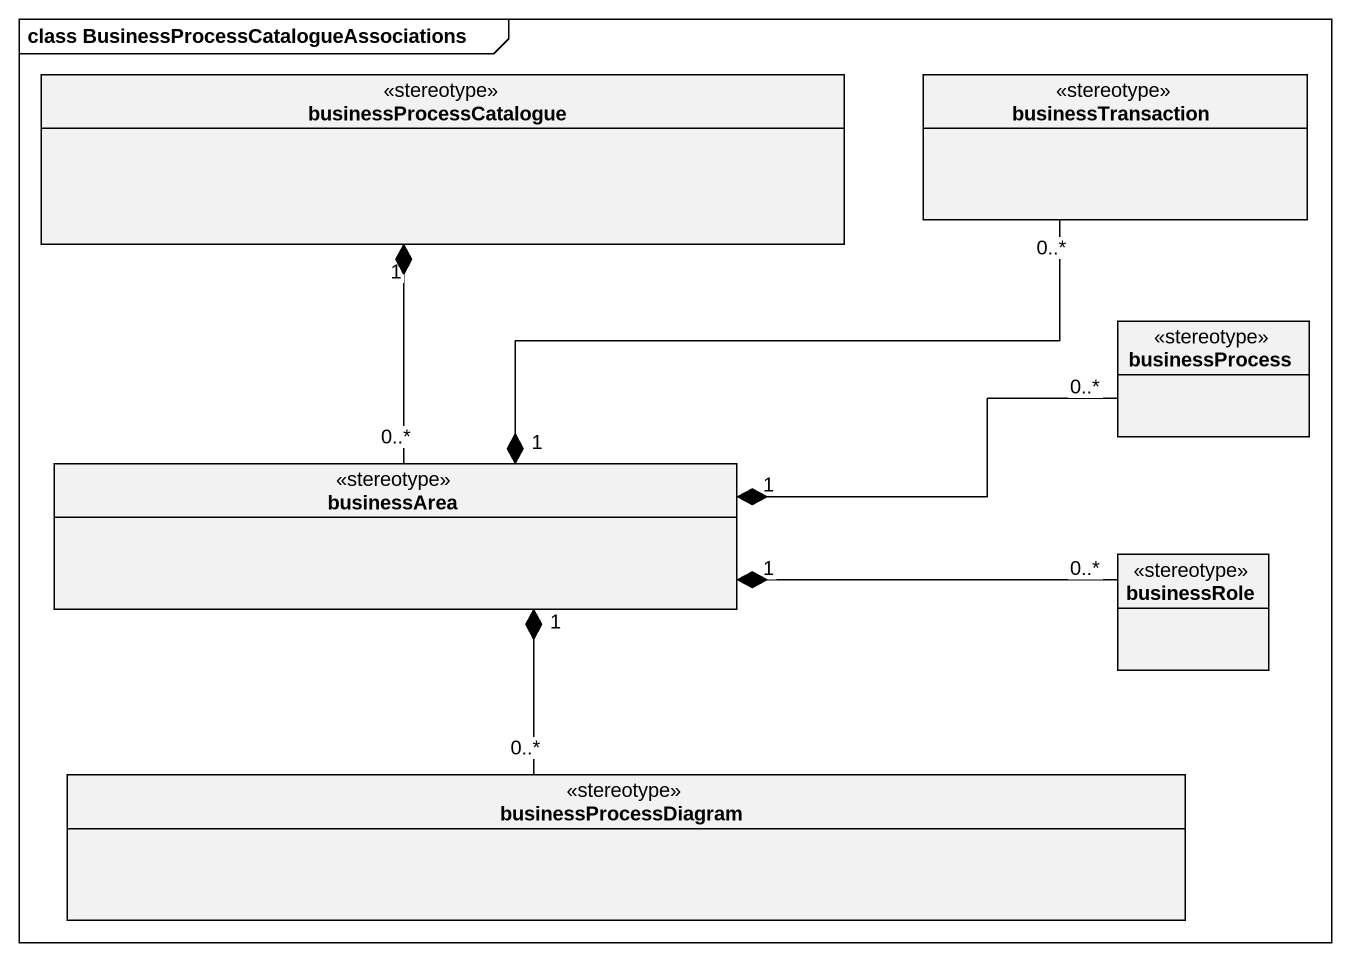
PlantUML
@startuml
mainframe class BusinessProcessCatalogueAssociations
hide circle
hide empty members
class businessProcessCatalogue <<stereotype>>
class businessTransaction <<stereotype>>
class businessProcess <<stereotype>>
class businessArea <<stereotype>>
class businessRole <<stereotype>>
class businessProcessDiagram <<stereotype>>
businessProcessCatalogue "1" *-- "0..*" businessArea
businessArea "1" *-right- "0..*" businessTransaction
businessArea "1" *-right- "0..*" businessProcess
businessArea "1" *-right- "0..*" businessRole
businessArea "1" *-- "0..*" businessProcessDiagram
@enduml
